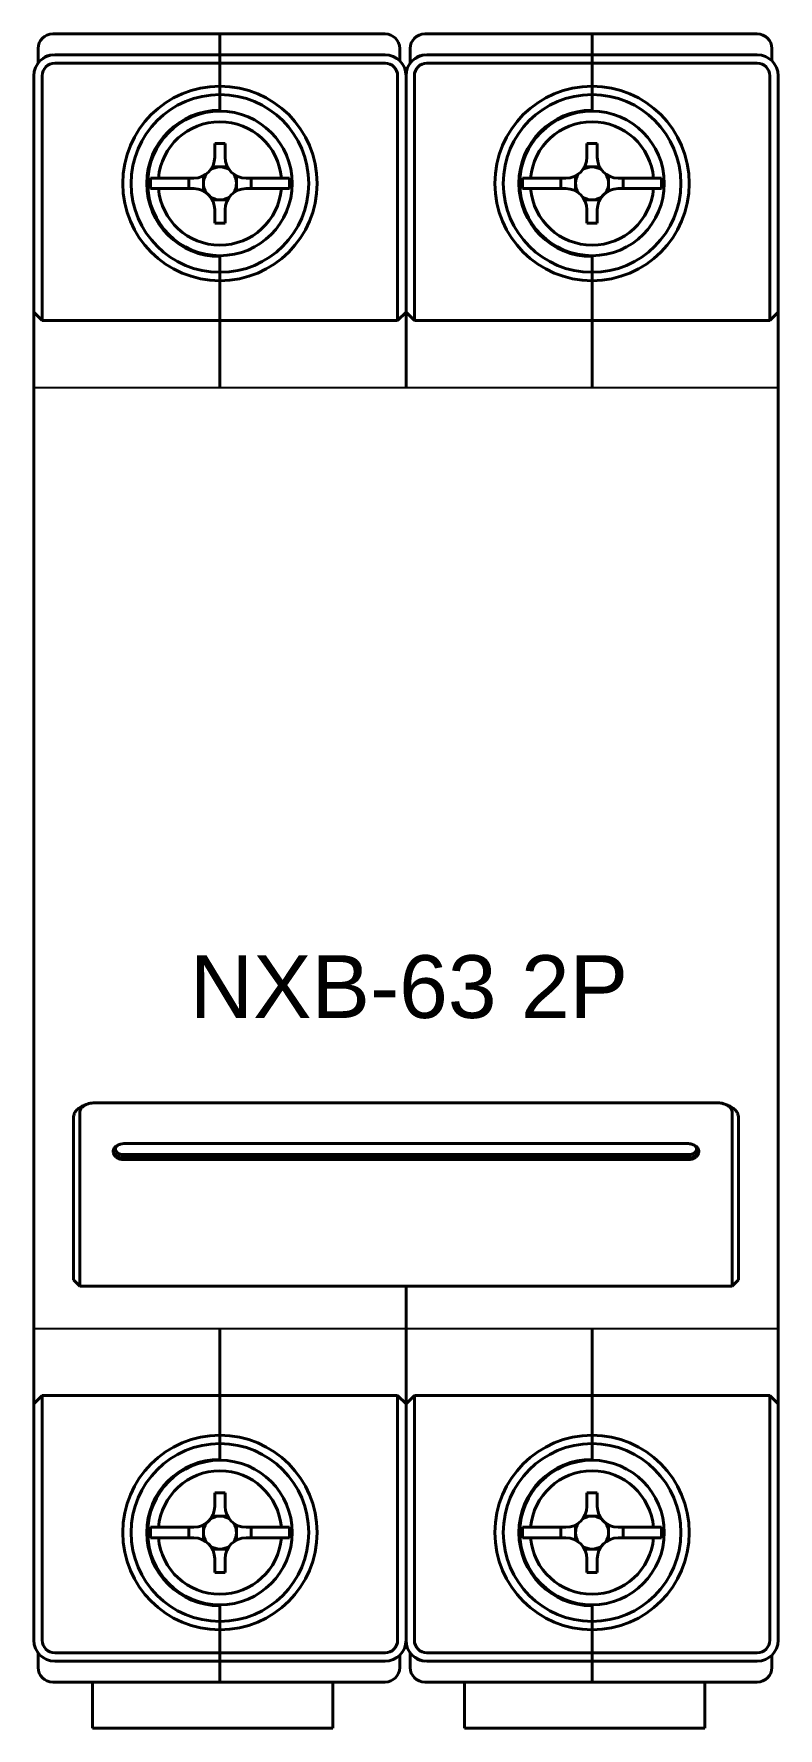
# Model space of a CAD drawing. Header units: inches. Extents: x 0 to 35.6, y 0 to 81.
import ezdxf

# ---------------------------------------------------------------- set-up
doc = ezdxf.new("R2010")
doc.units = ezdxf.units.IN
doc.linetypes.add('KM_SOLID', pattern=[0])
doc.layers.add('粗线层', color=3, linetype='KM_SOLID', lineweight=40)
doc.styles.add('arial', font='arial.ttf')

# ---------------------------------------------------------------- blocks, each defined once
blk = doc.blocks.new('nxb63-2p')
at = {"color": 7}
for p, q in [((29515.349, -130714.776), (29550.949, -130714.776)), ((29515.349, -130759.776), (29550.949, -130759.776))]:
    blk.add_line(p, q, dxfattribs=at)
at = {"layer": '粗线层', "color": 7}
for p, q in [((29532.149, -130697.876), (29516.249, -130697.876)), ((29524.249, -130701.526), (29524.249, -130697.876)), ((29549.949, -130697.876), (29534.049, -130697.876)), ((29542.049, -130701.526), (29542.049, -130697.876)), ((29515.549, -130699.279), (29515.549, -130698.576)), ((29532.149, -130698.876), (29516.349, -130698.876)), ((29532.849, -130698.576), (29532.849, -130699.179)), ((29533.349, -130699.279), (29533.349, -130698.576)), ((29549.949, -130698.876), (29534.149, -130698.876)), ((29550.649, -130698.576), (29550.649, -130699.179)), ((29515.349, -130774.676), (29515.349, -130699.876)), ((29515.749, -130699.876), (29515.749, -130711.576)), ((29532.149, -130699.276), (29516.349, -130699.276)), ((29532.749, -130711.576), (29532.749, -130699.876)), ((29533.149, -130714.776), (29533.149, -130699.876)), ((29533.549, -130699.876), (29533.549, -130711.576)), ((29549.949, -130699.276), (29534.149, -130699.276)), ((29550.549, -130711.576), (29550.549, -130699.876)), ((29550.949, -130774.676), (29550.949, -130699.876)), ((29523.999, -130703.776), (29523.999, -130703.123)), ((29523.999, -130703.123), (29524.499, -130703.123)), ((29524.499, -130703.776), (29524.499, -130703.123)), ((29541.799, -130703.776), (29541.799, -130703.123)), ((29541.799, -130703.123), (29542.299, -130703.123)), ((29542.299, -130703.776), (29542.299, -130703.123)), ((29522.999, -130704.776), (29520.929, -130704.776)), ((29522.758, -130704.776), (29522.758, -130705.276)), ((29523.46, -130705.388), (29523.46, -130704.663)), ((29523.887, -130704.236), (29524.612, -130704.236)), ((29525.039, -130704.663), (29525.039, -130705.388)), ((29527.569, -130704.776), (29525.499, -130704.776)), ((29525.74, -130704.776), (29525.74, -130705.276)), ((29540.799, -130704.776), (29538.729, -130704.776)), ((29540.558, -130704.776), (29540.558, -130705.276)), ((29541.26, -130705.388), (29541.26, -130704.663)), ((29541.687, -130704.236), (29542.412, -130704.236)), ((29542.839, -130704.663), (29542.839, -130705.388)), ((29545.369, -130704.776), (29543.299, -130704.776)), ((29543.54, -130704.776), (29543.54, -130705.276)), ((29522.999, -130705.276), (29520.929, -130705.276)), ((29527.569, -130705.276), (29525.499, -130705.276)), ((29540.799, -130705.276), (29538.729, -130705.276)), ((29545.369, -130705.276), (29543.299, -130705.276)), ((29524.612, -130705.815), (29523.887, -130705.815)), ((29523.999, -130706.929), (29523.999, -130706.276)), ((29524.499, -130706.929), (29524.499, -130706.276)), ((29542.412, -130705.815), (29541.687, -130705.815)), ((29541.799, -130706.929), (29541.799, -130706.276)), ((29542.299, -130706.929), (29542.299, -130706.276)), ((29523.999, -130706.929), (29524.499, -130706.929)), ((29541.799, -130706.929), (29542.299, -130706.929)), ((29524.249, -130714.776), (29524.249, -130708.526)), ((29542.049, -130714.776), (29542.049, -130708.526)), ((29515.749, -130711.576), (29515.349, -130711.176)), ((29533.149, -130711.176), (29532.749, -130711.576)), ((29533.549, -130711.576), (29533.149, -130711.176)), ((29550.949, -130711.176), (29550.549, -130711.576)), ((29532.749, -130711.576), (29515.749, -130711.576)), ((29550.549, -130711.576), (29533.549, -130711.576)), ((29517.903, -130749.042), (29517.755, -130749.097)), ((29548.049, -130748.982), (29518.249, -130748.982)), ((29548.395, -130749.042), (29548.543, -130749.097)), ((29517.249, -130749.668), (29517.249, -130757.451)), ((29517.549, -130749.441), (29517.549, -130757.751)), ((29548.749, -130757.751), (29548.749, -130749.441)), ((29549.049, -130757.451), (29549.049, -130749.668)), ((29519.649, -130750.933), (29546.649, -130750.933)), ((29519.149, -130751.271), (29519.149, -130751.343)), ((29546.649, -130751.458), (29519.649, -130751.458)), ((29546.649, -130751.599), (29519.649, -130751.599)), ((29519.649, -130751.696), (29546.649, -130751.696)), ((29547.149, -130751.342), (29547.149, -130751.271)), ((29517.249, -130757.451), (29517.549, -130757.751)), ((29549.049, -130757.451), (29548.749, -130757.751)), ((29548.749, -130757.751), (29517.549, -130757.751)), ((29533.149, -130774.676), (29533.149, -130757.751)), ((29524.249, -130766.026), (29524.249, -130759.776)), ((29542.049, -130766.026), (29542.049, -130759.776)), ((29515.349, -130763.376), (29515.749, -130762.976)), ((29532.749, -130762.976), (29515.749, -130762.976)), ((29515.749, -130762.976), (29515.749, -130774.676)), ((29532.749, -130762.976), (29533.149, -130763.376)), ((29532.749, -130774.676), (29532.749, -130762.976)), ((29533.149, -130763.376), (29533.549, -130762.976)), ((29550.549, -130762.976), (29533.549, -130762.976)), ((29533.549, -130762.976), (29533.549, -130774.676)), ((29550.549, -130774.676), (29550.549, -130762.976)), ((29550.549, -130762.976), (29550.949, -130763.376)), ((29524.499, -130767.623), (29523.999, -130767.623)), ((29523.999, -130767.623), (29523.999, -130768.276)), ((29524.499, -130767.623), (29524.499, -130768.276)), ((29542.299, -130767.623), (29541.799, -130767.623)), ((29541.799, -130767.623), (29541.799, -130768.276)), ((29542.299, -130767.623), (29542.299, -130768.276)), ((29523.887, -130768.736), (29524.612, -130768.736)), ((29541.687, -130768.736), (29542.412, -130768.736)), ((29522.999, -130769.276), (29520.929, -130769.276)), ((29522.758, -130769.776), (29522.758, -130769.276)), ((29523.46, -130769.888), (29523.46, -130769.163)), ((29525.039, -130769.163), (29525.039, -130769.888)), ((29527.569, -130769.276), (29525.499, -130769.276)), ((29525.74, -130769.776), (29525.74, -130769.276)), ((29540.799, -130769.276), (29538.729, -130769.276)), ((29540.558, -130769.776), (29540.558, -130769.276)), ((29541.26, -130769.888), (29541.26, -130769.163)), ((29542.839, -130769.163), (29542.839, -130769.888)), ((29545.369, -130769.276), (29543.299, -130769.276)), ((29543.54, -130769.776), (29543.54, -130769.276)), ((29522.999, -130769.776), (29520.929, -130769.776)), ((29524.612, -130770.315), (29523.887, -130770.315)), ((29527.569, -130769.776), (29525.499, -130769.776)), ((29540.799, -130769.776), (29538.729, -130769.776)), ((29542.412, -130770.315), (29541.687, -130770.315)), ((29545.369, -130769.776), (29543.299, -130769.776)), ((29523.999, -130770.776), (29523.999, -130771.429)), ((29524.499, -130770.776), (29524.499, -130771.429)), ((29541.799, -130770.776), (29541.799, -130771.429)), ((29542.299, -130770.776), (29542.299, -130771.429)), ((29524.499, -130771.429), (29523.999, -130771.429)), ((29542.299, -130771.429), (29541.799, -130771.429)), ((29524.249, -130776.676), (29524.249, -130773.026)), ((29542.049, -130776.676), (29542.049, -130773.026)), ((29515.549, -130775.975), (29515.549, -130775.273)), ((29532.149, -130775.276), (29516.349, -130775.276)), ((29533.349, -130775.975), (29533.349, -130775.273)), ((29549.949, -130775.276), (29534.149, -130775.276)), ((29532.149, -130775.676), (29516.349, -130775.676)), ((29532.849, -130775.373), (29532.849, -130775.975)), ((29549.949, -130775.676), (29534.149, -130775.676)), ((29550.649, -130775.373), (29550.649, -130775.975)), ((29532.149, -130776.676), (29516.249, -130776.676)), ((29518.149, -130776.676), (29518.149, -130778.876)), ((29529.649, -130776.676), (29529.649, -130778.876)), ((29549.949, -130776.676), (29534.049, -130776.676)), ((29535.949, -130776.676), (29535.949, -130778.876)), ((29547.449, -130776.676), (29547.449, -130778.876)), ((29518.149, -130778.876), (29529.649, -130778.876)), ((29535.949, -130778.876), (29547.449, -130778.876))]:
    blk.add_line(p, q, dxfattribs=at)
for centre in [(29524.249, -130705.026), (29542.049, -130705.026), (29524.249, -130769.526), (29542.049, -130769.526)]:
    blk.add_circle(centre, 3.455, dxfattribs=at)
for centre, radius, start, end in [((29516.249, -130698.576), 0.7, 90, 180), ((29532.149, -130698.576), 0.7, 0, 90), ((29534.049, -130698.576), 0.7, 90, 180), ((29549.949, -130698.576), 0.7, 0, 90), ((29516.349, -130699.876), 1, 90, 180), ((29516.249, -130699.576), 0.7, 90, 130.6008), ((29532.149, -130699.876), 1, 0, 90), ((29534.149, -130699.876), 1, 90, 180), ((29534.049, -130699.576), 0.7, 90, 130.6008), ((29549.949, -130699.876), 1, 0, 90), ((29516.349, -130699.876), 0.6, 90, 180), ((29532.149, -130699.876), 0.6, 0, 90), ((29534.149, -130699.876), 0.6, 90, 180), ((29549.949, -130699.876), 0.6, 0, 90), ((29524.249, -130705.026), 4.65, 90.00094, 269.99906), ((29524.249, -130705.026), 4.25, 90.00103, 269.99897), ((29524.249, -130705.026), 4.65, 270, 90), ((29524.249, -130705.026), 4.25, 270, 90), ((29542.049, -130705.026), 4.65, 90.00094, 269.99906), ((29542.049, -130705.026), 4.25, 90.00103, 269.99897), ((29542.049, -130705.026), 4.65, 270, 90), ((29542.049, -130705.026), 4.25, 270, 90), ((29524.249, -130705.026), 3.5, 90, 270), ((29542.049, -130705.026), 3.5, 90, 270), ((29524.249, -130705.026), 2.95, 4.86141, 175.13859), ((29542.049, -130705.026), 2.95, 4.86141, 175.13859), ((29522.999, -130703.776), 1, 270, 0), ((29525.499, -130703.776), 1, 180, 270), ((29540.799, -130703.776), 1, 270, 0), ((29543.299, -130703.776), 1, 180, 270), ((29524.249, -130705.026), 3.329, 175.69339, 184.30661), ((29524.249, -130705.026), 0.789, 145.03912, 214.96088), ((29524.249, -130705.026), 0.789, 55.03912, 124.96088), ((29524.249, -130705.026), 0.789, 325.03912, 34.96088), ((29524.249, -130705.026), 3.329, 355.69339, 4.30661), ((29542.049, -130705.026), 3.329, 175.69339, 184.30661), ((29542.049, -130705.026), 0.789, 145.03912, 214.96088), ((29542.049, -130705.026), 0.789, 55.03912, 124.96088), ((29542.049, -130705.026), 0.789, 325.03912, 34.96088), ((29542.049, -130705.026), 3.329, 355.69339, 4.30661), ((29524.249, -130705.026), 2.95, 184.86141, 355.13859), ((29522.999, -130706.276), 1, 0, 90), ((29525.499, -130706.276), 1, 90, 180), ((29542.049, -130705.026), 2.95, 184.86141, 355.13859), ((29540.799, -130706.276), 1, 0, 90), ((29543.299, -130706.276), 1, 90, 180), ((29524.249, -130705.026), 0.789, 235.03912, 304.96088), ((29542.049, -130705.026), 0.789, 235.03912, 304.96088), ((29518.109, -130749.658), 0.647, 122.48881, 123.26796), ((29548.189, -130749.658), 0.648, 56.7339, 57.51126), ((29524.249, -130769.526), 4.65, 90.00094, 269.99906), ((29524.249, -130769.526), 4.25, 90.00103, 269.99897), ((29524.249, -130769.526), 4.65, 270, 90), ((29524.249, -130769.526), 4.25, 270, 90), ((29542.049, -130769.526), 4.65, 90.00094, 269.99906), ((29542.049, -130769.526), 4.25, 90.00103, 269.99897), ((29542.049, -130769.526), 4.65, 270, 90), ((29542.049, -130769.526), 4.25, 270, 90), ((29524.249, -130769.526), 3.5, 90, 270), ((29542.049, -130769.526), 3.5, 90, 270), ((29524.249, -130769.526), 2.95, 4.86141, 175.13859), ((29542.049, -130769.526), 2.95, 4.86141, 175.13859), ((29522.999, -130768.276), 1, 270, 0), ((29524.249, -130769.526), 0.789, 55.03912, 124.96088), ((29525.499, -130768.276), 1, 180, 270), ((29540.799, -130768.276), 1, 270, 0), ((29542.049, -130769.526), 0.789, 55.03912, 124.96088), ((29543.299, -130768.276), 1, 180, 270), ((29524.249, -130769.526), 3.329, 175.69339, 184.30661), ((29524.249, -130769.526), 0.789, 145.03912, 214.96088), ((29524.249, -130769.526), 0.789, 325.03912, 34.96088), ((29524.249, -130769.526), 3.329, 355.69339, 4.30661), ((29542.049, -130769.526), 3.329, 175.69339, 184.30661), ((29542.049, -130769.526), 0.789, 145.03912, 214.96088), ((29542.049, -130769.526), 0.789, 325.03912, 34.96088), ((29542.049, -130769.526), 3.329, 355.69339, 4.30661), ((29524.249, -130769.526), 2.95, 184.86141, 355.13859), ((29522.999, -130770.776), 1, 0, 90), ((29524.249, -130769.526), 0.789, 235.03912, 304.96088), ((29525.499, -130770.776), 1, 90, 180), ((29542.049, -130769.526), 2.95, 184.86141, 355.13859), ((29540.799, -130770.776), 1, 0, 90), ((29542.049, -130769.526), 0.789, 235.03912, 304.96088), ((29543.299, -130770.776), 1, 90, 180), ((29516.349, -130774.676), 1, 180, 270), ((29516.349, -130774.676), 0.6, 180, 270), ((29532.149, -130774.676), 1, 270, 0), ((29532.149, -130774.676), 0.6, 270, 0), ((29534.149, -130774.676), 1, 180, 270), ((29534.149, -130774.676), 0.6, 180, 270), ((29549.949, -130774.676), 1, 270, 0), ((29549.949, -130774.676), 0.6, 270, 0), ((29516.249, -130775.976), 0.7, 180, 270), ((29532.149, -130775.976), 0.7, 270, 0), ((29534.049, -130775.976), 0.7, 180, 270), ((29534.049, -130774.976), 0.7, 229.61235, 270), ((29549.949, -130775.976), 0.7, 270, 0)]:
    blk.add_arc(centre, radius, start, end, dxfattribs=at)
for points, knots in [([(29517.249, -130749.668), (29517.249, -130749.61), (29517.275, -130749.488), (29517.383, -130749.325), (29517.547, -130749.19), (29517.682, -130749.125), (29517.755, -130749.097)], [0, 0, 0, 0, 0.1743254, 0.3628185, 0.5736123, 0.8074328, 0.8074328, 0.8074328, 0.8074328]), ([(29517.549, -130749.441), (29517.549, -130749.411), (29517.559, -130749.349), (29517.6, -130749.261), (29517.667, -130749.181), (29517.723, -130749.137), (29517.754, -130749.117)], [0, 0, 0, 0, 0.0905721, 0.1855269, 0.2879204, 0.3993702, 0.3993702, 0.3993702, 0.3993702]), ([(29517.762, -130749.112), (29517.772, -130749.105), (29517.818, -130749.078), (29517.866, -130749.056), (29517.903, -130749.042)], [0, 0, 0, 0, 0.0382171, 0.1579972, 0.1579972, 0.1579972, 0.1579972]), ([(29517.903, -130749.042), (29517.93, -130749.032), (29518.042, -130748.997), (29518.16, -130748.982), (29518.249, -130748.982)], [0, 0, 0, 0, 0.0853298, 0.3522083, 0.3522083, 0.3522083, 0.3522083]), ([(29548.049, -130748.982), (29548.079, -130748.982), (29548.197, -130748.987), (29548.313, -130749.012), (29548.395, -130749.042)], [0, 0, 0, 0, 0.0902199, 0.3521661, 0.3521661, 0.3521661, 0.3521661]), ([(29548.395, -130749.042), (29548.408, -130749.047), (29548.457, -130749.067), (29548.504, -130749.091), (29548.537, -130749.112)], [0, 0, 0, 0, 0.040781, 0.1579895, 0.1579895, 0.1579895, 0.1579895]), ([(29548.543, -130749.097), (29548.616, -130749.125), (29548.751, -130749.19), (29548.916, -130749.325), (29549.023, -130749.488), (29549.049, -130749.61), (29549.049, -130749.668)], [0, 0, 0, 0, 0.2338205, 0.4446143, 0.6331075, 0.8074328, 0.8074328, 0.8074328, 0.8074328]), ([(29548.544, -130749.117), (29548.575, -130749.137), (29548.632, -130749.181), (29548.698, -130749.261), (29548.74, -130749.349), (29548.749, -130749.411), (29548.749, -130749.441)], [0, 0, 0, 0, 0.1114563, 0.2138554, 0.3088148, 0.3993911, 0.3993911, 0.3993911, 0.3993911]), ([(29519.149, -130751.271), (29519.149, -130751.242), (29519.162, -130751.181), (29519.216, -130751.1), (29519.298, -130751.032), (29519.366, -130751), (29519.402, -130750.986)], [0, 0, 0, 0, 0.0871587, 0.1814111, 0.2868086, 0.4037169, 0.4037169, 0.4037169, 0.4037169]), ([(29519.324, -130751.043), (29519.333, -130751.035), (29519.371, -130751.004), (29519.416, -130750.981), (29519.451, -130750.968)], [0, 0, 0, 0, 0.03489, 0.1484487, 0.1484487, 0.1484487, 0.1484487]), ([(29519.451, -130750.968), (29519.467, -130750.962), (29519.531, -130750.942), (29519.598, -130750.933), (29519.649, -130750.933)], [0, 0, 0, 0, 0.0488116, 0.201467, 0.201467, 0.201467, 0.201467]), ([(29546.649, -130750.933), (29546.666, -130750.933), (29546.733, -130750.936), (29546.8, -130750.95), (29546.847, -130750.968)], [0, 0, 0, 0, 0.0515696, 0.2014594, 0.2014594, 0.2014594, 0.2014594]), ([(29546.847, -130750.968), (29546.859, -130750.972), (29546.904, -130750.991), (29546.946, -130751.017), (29546.973, -130751.041)], [0, 0, 0, 0, 0.0387355, 0.1460923, 0.1460923, 0.1460923, 0.1460923]), ([(29546.896, -130750.986), (29546.933, -130751), (29547, -130751.032), (29547.083, -130751.1), (29547.136, -130751.181), (29547.149, -130751.242), (29547.149, -130751.271)], [0, 0, 0, 0, 0.1169083, 0.2223057, 0.3165582, 0.4037169, 0.4037169, 0.4037169, 0.4037169]), ([(29519.166, -130751.356), (29519.163, -130751.349), (29519.154, -130751.322), (29519.149, -130751.293), (29519.149, -130751.271)], [0, 0, 0, 0, 0.02220504, 0.08690024, 0.08690024, 0.08690024, 0.08690024]), ([(29519.649, -130751.696), (29519.585, -130751.696), (29519.459, -130751.678), (29519.319, -130751.61), (29519.233, -130751.536), (29519.186, -130751.475), (29519.156, -130751.409), (29519.149, -130751.364), (29519.149, -130751.342)], [0, 0, 0, 0, 0.1936559, 0.3744913, 0.457206, 0.5336366, 0.6040263, 0.669781, 0.669781, 0.669781, 0.669781]), ([(29519.649, -130751.599), (29519.595, -130751.599), (29519.49, -130751.588), (29519.347, -130751.54), (29519.233, -130751.463), (29519.181, -130751.393), (29519.166, -130751.356)], [0, 0, 0, 0, 0.1616736, 0.313892, 0.4498545, 0.5681572, 0.5681572, 0.5681572, 0.5681572]), ([(29519.649, -130751.458), (29519.579, -130751.458), (29519.474, -130751.441), (29519.357, -130751.38), (29519.292, -130751.321), (29519.253, -130751.251), (29519.245, -130751.175), (29519.27, -130751.102), (29519.304, -130751.061), (29519.324, -130751.043)], [0, 0, 0, 0, 0.211945, 0.3079247, 0.3938352, 0.470547, 0.5424257, 0.6161499, 0.6974695, 0.6974695, 0.6974695, 0.6974695]), ([(29546.973, -130751.041), (29546.993, -130751.06), (29547.027, -130751.1), (29547.053, -130751.174), (29547.046, -130751.25), (29547.007, -130751.32), (29546.942, -130751.379), (29546.825, -130751.441), (29546.72, -130751.458), (29546.649, -130751.458)], [0, 0, 0, 0, 0.0818249, 0.155907, 0.2279933, 0.3048434, 0.3909201, 0.4871429, 0.699755, 0.699755, 0.699755, 0.699755]), ([(29547.149, -130751.342), (29547.149, -130751.364), (29547.142, -130751.409), (29547.112, -130751.475), (29547.065, -130751.536), (29546.979, -130751.61), (29546.839, -130751.678), (29546.714, -130751.696), (29546.649, -130751.696)], [0, 0, 0, 0, 0.0657417, 0.1361613, 0.2125808, 0.295298, 0.476143, 0.6697887, 0.6697887, 0.6697887, 0.6697887]), ([(29547.132, -130751.356), (29547.117, -130751.393), (29547.066, -130751.463), (29546.951, -130751.54), (29546.808, -130751.588), (29546.703, -130751.599), (29546.649, -130751.599)], [0, 0, 0, 0, 0.1183027, 0.2542652, 0.4064836, 0.5681572, 0.5681572, 0.5681572, 0.5681572]), ([(29547.149, -130751.271), (29547.149, -130751.278), (29547.148, -130751.307), (29547.14, -130751.336), (29547.132, -130751.356)], [0, 0, 0, 0, 0.02144427, 0.0869068, 0.0869068, 0.0869068, 0.0869068])]:
    blk.add_open_spline(points, degree=3, knots=knots, dxfattribs=at)
at = {"color": 7, "insert": (29533.29, -130743.447), "char_height": 3, "width": 34.08988, "attachment_point": 5, "style": 'arial'}
blk.add_mtext('NXB-63 2P', dxfattribs=at)

msp = doc.modelspace()

# ---------------------------------------------------------------- block references
msp.add_blockref('nxb63-2p', (-29515.349, 130778.876))

doc.saveas('drawing.dxf')
